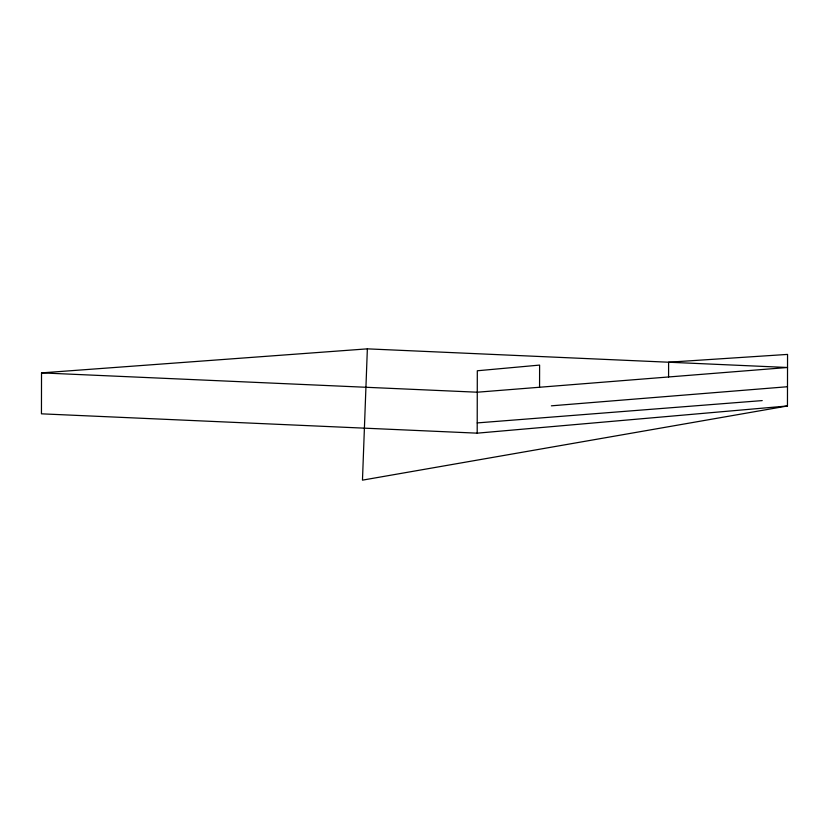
<?xml version="1.0" encoding="UTF-8"?>
<svg xmlns="http://www.w3.org/2000/svg" width="829" height="829" viewBox="0 0 829 829"><rect width="100%" height="100%" fill="white"/><g stroke="black" fill="none" stroke-linecap="round" stroke-linejoin="round"><path stroke-width="1.24" d="M41.523 372.884L477.266 392.21L787.529 367.496L367.361 348.854L41.523 372.884L41.45 413.826L477.193 433.163L787.457 405.972L787.55 354.408L668.609 362.211L668.578 376.967M477.193 433.163L477.307 370.77L539.606 365.092L539.565 387.247M367.361 348.854L362.47 480.146L787.457 405.972M551.368 405.827L787.498 386.728M477.214 422.914L762.224 400.594"/></g></svg>
